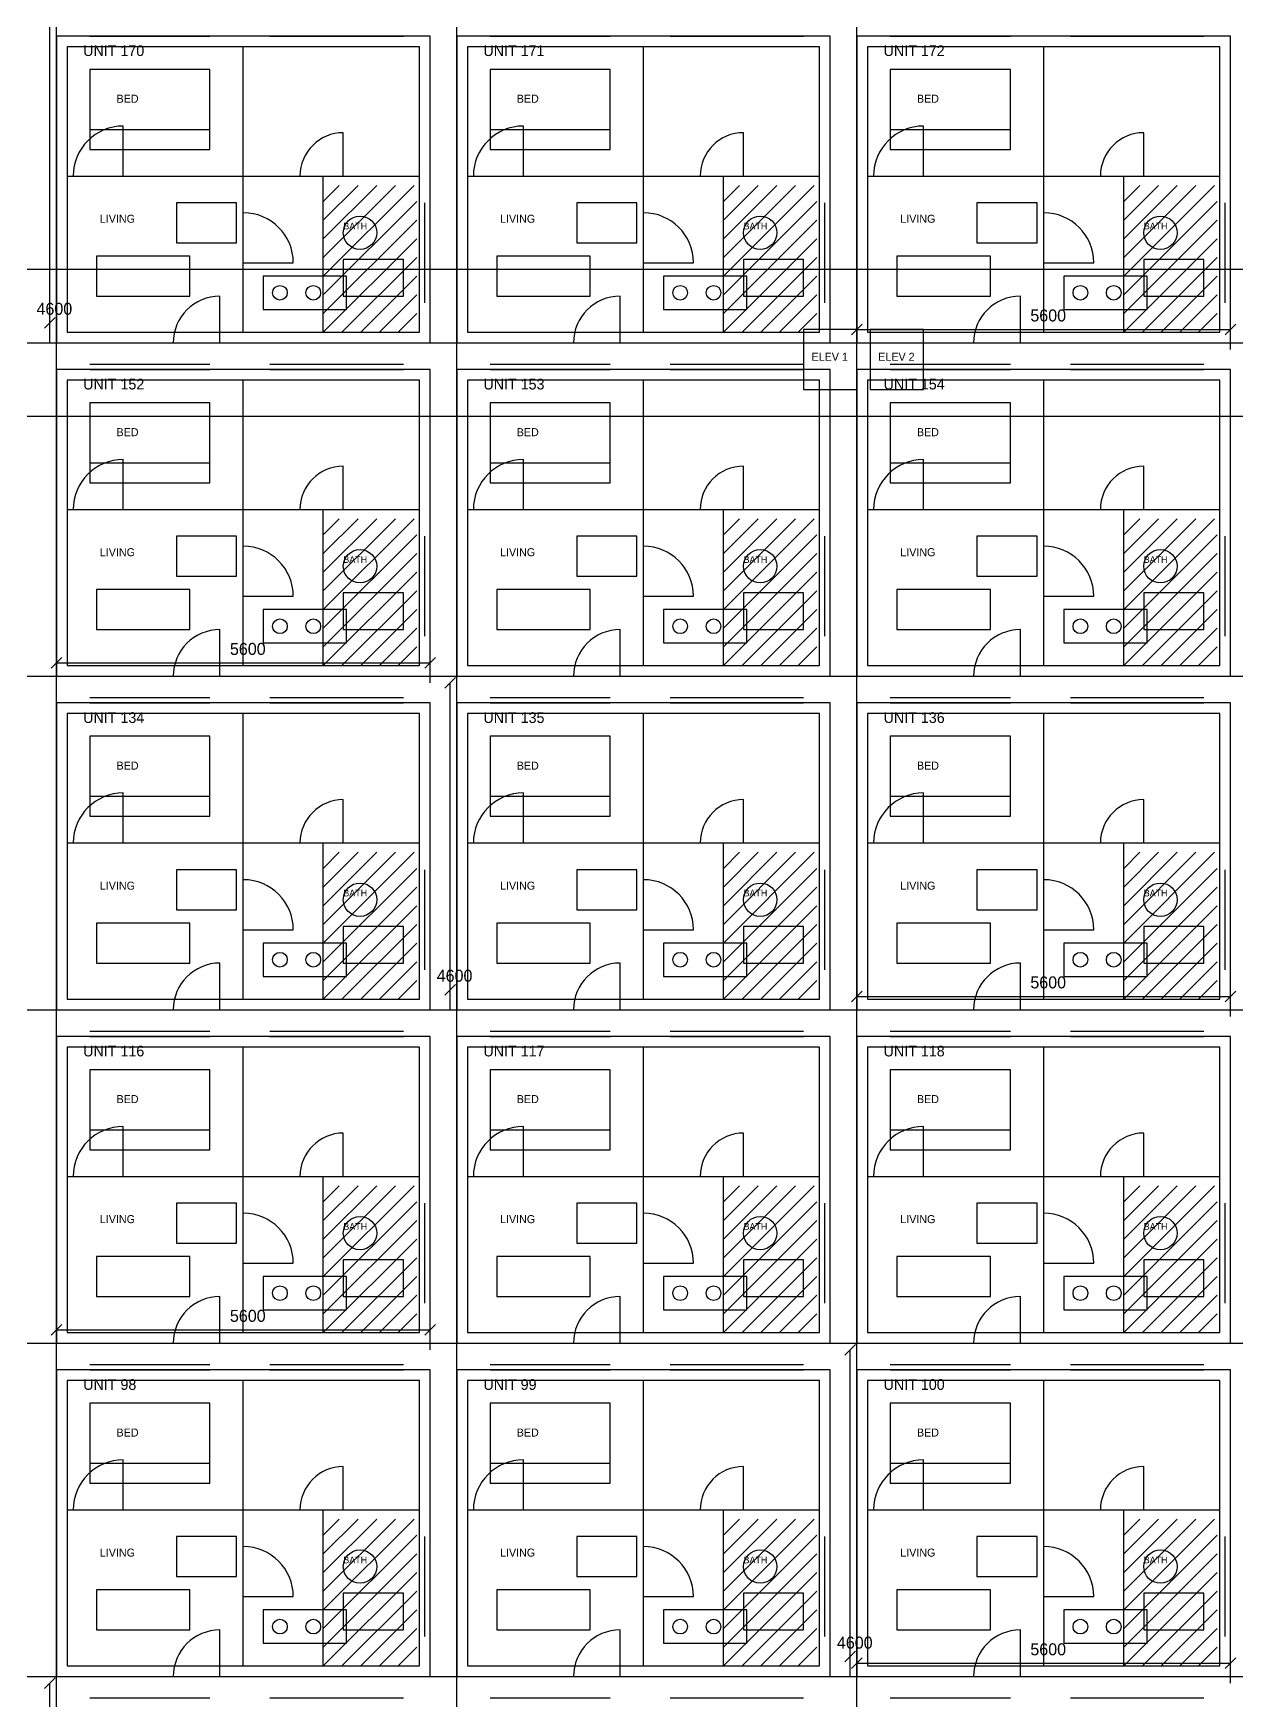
# Model space of a CAD drawing. Header units: millimetres. Extents: x -689 to 114080, y -500 to 99080.
# Drawn here: x 44653 to 62693, y 27640 to 52640 of the extents above; entities that cross this region are included whole.
import ezdxf

# ---------------------------------------------------------------- set-up
doc = ezdxf.new("R2010")
doc.units = ezdxf.units.MM
for name, color, linetype in [('CORE', 30, 'CONTINUOUS'), ('DIMENSIONS', 3, 'CONTINUOUS'), ('DOORS', 2, 'CONTINUOUS'), ('FURNITURE', 5, 'CONTINUOUS'), ('GRID', 8, 'CONTINUOUS'), ('HATCH_SIM', 9, 'CONTINUOUS'), ('TEXT', 6, 'CONTINUOUS'), ('WALLS', 7, 'CONTINUOUS'), ('WINDOWS', 4, 'CONTINUOUS')]:
    doc.layers.add(name, color=color, linetype=linetype)

msp = doc.modelspace()

# ---------------------------------------------------------------- linework, layer by layer
at = {"layer": 'CORE'}
for p, q in [((111500, 49100), (2500, 49100)), ((57000, 48200), (56200, 48200)), ((56200, 48200), (56200, 47300)), ((57000, 47300), (57000, 48200)), ((58000, 48200), (57200, 48200)), ((57200, 48200), (57200, 47300)), ((58000, 47300), (58000, 48200)), ((56200, 47300), (57000, 47300)), ((57200, 47300), (58000, 47300)), ((2500, 46900), (111500, 46900))]:
    msp.add_line(p, q, dxfattribs=at)
at = {"layer": 'DIMENSIONS'}
for p, q in [((44900, 48300), (44900, 52900)), ((44900, 52600), (44900, 52900)), ((44820, 48220), (44980, 48380)), ((44900, 48000), (44900, 48300)), ((56920, 48120), (57080, 48280)), ((62520, 48120), (62680, 48280)), ((57000, 48200), (62600, 48200)), ((57000, 47900), (57000, 48200)), ((62600, 47900), (62600, 48200)), ((44920, 43120), (45080, 43280)), ((50520, 43120), (50680, 43280)), ((45000, 43200), (50600, 43200)), ((45000, 42900), (45000, 43200)), ((50600, 42900), (50600, 43200)), ((50820, 42820), (50980, 42980)), ((50900, 38300), (50900, 42900)), ((50900, 42600), (50900, 42900)), ((50820, 38220), (50980, 38380)), ((50900, 38000), (50900, 38300)), ((56920, 38120), (57080, 38280)), ((62520, 38120), (62680, 38280)), ((57000, 38200), (62600, 38200)), ((57000, 37900), (57000, 38200)), ((62600, 37900), (62600, 38200)), ((44920, 33120), (45080, 33280)), ((50520, 33120), (50680, 33280)), ((45000, 33200), (50600, 33200)), ((45000, 32900), (45000, 33200)), ((50600, 32900), (50600, 33200)), ((56820, 32820), (56980, 32980)), ((56900, 28300), (56900, 32900)), ((56900, 32600), (56900, 32900)), ((56820, 28220), (56980, 28380)), ((56900, 28000), (56900, 28300)), ((56920, 28120), (57080, 28280)), ((62520, 28120), (62680, 28280)), ((57000, 28200), (62600, 28200)), ((57000, 27900), (57000, 28200)), ((62600, 27900), (62600, 28200)), ((44820, 27820), (44980, 27980)), ((44900, 23300), (44900, 27900)), ((44900, 27600), (44900, 27900))]:
    msp.add_line(p, q, dxfattribs=at)
at = {"layer": 'DOORS'}
for p, q in [((46000, 50500), (46000, 51250)), ((52000, 50500), (52000, 51250)), ((58000, 50500), (58000, 51250)), ((49300, 50500), (49300, 51150)), ((55300, 50500), (55300, 51150)), ((61300, 50500), (61300, 51150)), ((47800, 49200), (48550, 49200)), ((53800, 49200), (54550, 49200)), ((59800, 49200), (60550, 49200)), ((47450, 48000), (47450, 48700)), ((53450, 48000), (53450, 48700)), ((59450, 48000), (59450, 48700)), ((46000, 45500), (46000, 46250)), ((52000, 45500), (52000, 46250)), ((58000, 45500), (58000, 46250)), ((49300, 45500), (49300, 46150)), ((55300, 45500), (55300, 46150)), ((61300, 45500), (61300, 46150)), ((47800, 44200), (48550, 44200)), ((53800, 44200), (54550, 44200)), ((59800, 44200), (60550, 44200)), ((47450, 43000), (47450, 43700)), ((53450, 43000), (53450, 43700)), ((59450, 43000), (59450, 43700)), ((46000, 40500), (46000, 41250)), ((52000, 40500), (52000, 41250)), ((58000, 40500), (58000, 41250)), ((49300, 40500), (49300, 41150)), ((55300, 40500), (55300, 41150)), ((61300, 40500), (61300, 41150)), ((47800, 39200), (48550, 39200)), ((53800, 39200), (54550, 39200)), ((59800, 39200), (60550, 39200)), ((47450, 38000), (47450, 38700)), ((53450, 38000), (53450, 38700)), ((59450, 38000), (59450, 38700)), ((46000, 35500), (46000, 36250)), ((52000, 35500), (52000, 36250)), ((58000, 35500), (58000, 36250)), ((49300, 35500), (49300, 36150)), ((55300, 35500), (55300, 36150)), ((61300, 35500), (61300, 36150)), ((47800, 34200), (48550, 34200)), ((53800, 34200), (54550, 34200)), ((59800, 34200), (60550, 34200)), ((47450, 33000), (47450, 33700)), ((53450, 33000), (53450, 33700)), ((59450, 33000), (59450, 33700)), ((46000, 30500), (46000, 31250)), ((52000, 30500), (52000, 31250)), ((58000, 30500), (58000, 31250)), ((49300, 30500), (49300, 31150)), ((55300, 30500), (55300, 31150)), ((61300, 30500), (61300, 31150)), ((47800, 29200), (48550, 29200)), ((53800, 29200), (54550, 29200)), ((59800, 29200), (60550, 29200)), ((47450, 28000), (47450, 28700)), ((53450, 28000), (53450, 28700)), ((59450, 28000), (59450, 28700))]:
    msp.add_line(p, q, dxfattribs=at)
for centre, radius, start, end in [((46000, 50500), 750, 90, 180), ((52000, 50500), 750, 90, 180), ((58000, 50500), 750, 90, 180), ((49300, 50500), 650, 90, 180), ((55300, 50500), 650, 90, 180), ((61300, 50500), 650, 90, 180), ((47800, 49200), 750, 0, 90), ((53800, 49200), 750, 0, 90), ((59800, 49200), 750, 0, 90), ((47450, 48000), 700, 90, 180), ((53450, 48000), 700, 90, 180), ((59450, 48000), 700, 90, 180), ((46000, 45500), 750, 90, 180), ((52000, 45500), 750, 90, 180), ((58000, 45500), 750, 90, 180), ((49300, 45500), 650, 90, 180), ((55300, 45500), 650, 90, 180), ((61300, 45500), 650, 90, 180), ((47800, 44200), 750, 0, 90), ((53800, 44200), 750, 0, 90), ((59800, 44200), 750, 0, 90), ((47450, 43000), 700, 90, 180), ((53450, 43000), 700, 90, 180), ((59450, 43000), 700, 90, 180), ((46000, 40500), 750, 90, 180), ((52000, 40500), 750, 90, 180), ((58000, 40500), 750, 90, 180), ((49300, 40500), 650, 90, 180), ((55300, 40500), 650, 90, 180), ((61300, 40500), 650, 90, 180), ((47800, 39200), 750, 0, 90), ((53800, 39200), 750, 0, 90), ((59800, 39200), 750, 0, 90), ((47450, 38000), 700, 90, 180), ((53450, 38000), 700, 90, 180), ((59450, 38000), 700, 90, 180), ((46000, 35500), 750, 90, 180), ((52000, 35500), 750, 90, 180), ((58000, 35500), 750, 90, 180), ((49300, 35500), 650, 90, 180), ((55300, 35500), 650, 90, 180), ((61300, 35500), 650, 90, 180), ((47800, 34200), 750, 0, 90), ((53800, 34200), 750, 0, 90), ((59800, 34200), 750, 0, 90), ((47450, 33000), 700, 90, 180), ((53450, 33000), 700, 90, 180), ((59450, 33000), 700, 90, 180), ((46000, 30500), 750, 90, 180), ((52000, 30500), 750, 90, 180), ((58000, 30500), 750, 90, 180), ((49300, 30500), 650, 90, 180), ((55300, 30500), 650, 90, 180), ((61300, 30500), 650, 90, 180), ((47800, 29200), 750, 0, 90), ((53800, 29200), 750, 0, 90), ((59800, 29200), 750, 0, 90), ((47450, 28000), 700, 90, 180), ((53450, 28000), 700, 90, 180), ((59450, 28000), 700, 90, 180)]:
    msp.add_arc(centre, radius, start, end, dxfattribs=at)
at = {"layer": 'FURNITURE'}
for p, q in [((47300, 52100), (45500, 52100)), ((45500, 52100), (45500, 50900)), ((47300, 50900), (47300, 52100)), ((53300, 52100), (51500, 52100)), ((51500, 52100), (51500, 50900)), ((53300, 50900), (53300, 52100)), ((59300, 52100), (57500, 52100)), ((57500, 52100), (57500, 50900)), ((59300, 50900), (59300, 52100)), ((45500, 51200), (47300, 51200)), ((51500, 51200), (53300, 51200)), ((57500, 51200), (59300, 51200)), ((45500, 50900), (47300, 50900)), ((51500, 50900), (53300, 50900)), ((57500, 50900), (59300, 50900)), ((47700, 50100), (46800, 50100)), ((46800, 50100), (46800, 49500)), ((47700, 49500), (47700, 50100)), ((53700, 50100), (52800, 50100)), ((52800, 50100), (52800, 49500)), ((53700, 49500), (53700, 50100)), ((59700, 50100), (58800, 50100)), ((58800, 50100), (58800, 49500)), ((59700, 49500), (59700, 50100)), ((46800, 49500), (47700, 49500)), ((52800, 49500), (53700, 49500)), ((58800, 49500), (59700, 49500)), ((47000, 49300), (45600, 49300)), ((45600, 49300), (45600, 48700)), ((47000, 48700), (47000, 49300)), ((50200, 49250), (49300, 49250)), ((49300, 49250), (49300, 48700)), ((50200, 48700), (50200, 49250)), ((53000, 49300), (51600, 49300)), ((51600, 49300), (51600, 48700)), ((53000, 48700), (53000, 49300)), ((56200, 49250), (55300, 49250)), ((55300, 49250), (55300, 48700)), ((56200, 48700), (56200, 49250)), ((59000, 49300), (57600, 49300)), ((57600, 49300), (57600, 48700)), ((59000, 48700), (59000, 49300)), ((62200, 49250), (61300, 49250)), ((61300, 49250), (61300, 48700)), ((62200, 48700), (62200, 49250)), ((49350, 49000), (48100, 49000)), ((48100, 49000), (48100, 48500)), ((49350, 48500), (49350, 49000)), ((55350, 49000), (54100, 49000)), ((54100, 49000), (54100, 48500)), ((55350, 48500), (55350, 49000)), ((61350, 49000), (60100, 49000)), ((60100, 49000), (60100, 48500)), ((61350, 48500), (61350, 49000)), ((45600, 48700), (47000, 48700)), ((48100, 48500), (49350, 48500)), ((49300, 48700), (50200, 48700)), ((51600, 48700), (53000, 48700)), ((54100, 48500), (55350, 48500)), ((55300, 48700), (56200, 48700)), ((57600, 48700), (59000, 48700)), ((60100, 48500), (61350, 48500)), ((61300, 48700), (62200, 48700)), ((47300, 47100), (45500, 47100)), ((45500, 47100), (45500, 45900)), ((47300, 45900), (47300, 47100)), ((53300, 47100), (51500, 47100)), ((51500, 47100), (51500, 45900)), ((53300, 45900), (53300, 47100)), ((59300, 47100), (57500, 47100)), ((57500, 47100), (57500, 45900)), ((59300, 45900), (59300, 47100)), ((45500, 46200), (47300, 46200)), ((51500, 46200), (53300, 46200)), ((57500, 46200), (59300, 46200)), ((45500, 45900), (47300, 45900)), ((51500, 45900), (53300, 45900)), ((57500, 45900), (59300, 45900)), ((47700, 45100), (46800, 45100)), ((46800, 45100), (46800, 44500)), ((47700, 44500), (47700, 45100)), ((53700, 45100), (52800, 45100)), ((52800, 45100), (52800, 44500)), ((53700, 44500), (53700, 45100)), ((59700, 45100), (58800, 45100)), ((58800, 45100), (58800, 44500)), ((59700, 44500), (59700, 45100)), ((46800, 44500), (47700, 44500)), ((52800, 44500), (53700, 44500)), ((58800, 44500), (59700, 44500)), ((47000, 44300), (45600, 44300)), ((45600, 44300), (45600, 43700)), ((47000, 43700), (47000, 44300)), ((50200, 44250), (49300, 44250)), ((49300, 44250), (49300, 43700)), ((50200, 43700), (50200, 44250)), ((53000, 44300), (51600, 44300)), ((51600, 44300), (51600, 43700)), ((53000, 43700), (53000, 44300)), ((56200, 44250), (55300, 44250)), ((55300, 44250), (55300, 43700)), ((56200, 43700), (56200, 44250)), ((59000, 44300), (57600, 44300)), ((57600, 44300), (57600, 43700)), ((59000, 43700), (59000, 44300)), ((62200, 44250), (61300, 44250)), ((61300, 44250), (61300, 43700)), ((62200, 43700), (62200, 44250)), ((49350, 44000), (48100, 44000)), ((48100, 44000), (48100, 43500)), ((49350, 43500), (49350, 44000)), ((55350, 44000), (54100, 44000)), ((54100, 44000), (54100, 43500)), ((55350, 43500), (55350, 44000)), ((61350, 44000), (60100, 44000)), ((60100, 44000), (60100, 43500)), ((61350, 43500), (61350, 44000)), ((45600, 43700), (47000, 43700)), ((48100, 43500), (49350, 43500)), ((49300, 43700), (50200, 43700)), ((51600, 43700), (53000, 43700)), ((54100, 43500), (55350, 43500)), ((55300, 43700), (56200, 43700)), ((57600, 43700), (59000, 43700)), ((60100, 43500), (61350, 43500)), ((61300, 43700), (62200, 43700)), ((47300, 42100), (45500, 42100)), ((45500, 42100), (45500, 40900)), ((47300, 40900), (47300, 42100)), ((53300, 42100), (51500, 42100)), ((51500, 42100), (51500, 40900)), ((53300, 40900), (53300, 42100)), ((59300, 42100), (57500, 42100)), ((57500, 42100), (57500, 40900)), ((59300, 40900), (59300, 42100)), ((45500, 41200), (47300, 41200)), ((51500, 41200), (53300, 41200)), ((57500, 41200), (59300, 41200)), ((45500, 40900), (47300, 40900)), ((51500, 40900), (53300, 40900)), ((57500, 40900), (59300, 40900)), ((47700, 40100), (46800, 40100)), ((46800, 40100), (46800, 39500)), ((47700, 39500), (47700, 40100)), ((53700, 40100), (52800, 40100)), ((52800, 40100), (52800, 39500)), ((53700, 39500), (53700, 40100)), ((59700, 40100), (58800, 40100)), ((58800, 40100), (58800, 39500)), ((59700, 39500), (59700, 40100)), ((46800, 39500), (47700, 39500)), ((52800, 39500), (53700, 39500)), ((58800, 39500), (59700, 39500)), ((47000, 39300), (45600, 39300)), ((45600, 39300), (45600, 38700)), ((47000, 38700), (47000, 39300)), ((50200, 39250), (49300, 39250)), ((49300, 39250), (49300, 38700)), ((50200, 38700), (50200, 39250)), ((53000, 39300), (51600, 39300)), ((51600, 39300), (51600, 38700)), ((53000, 38700), (53000, 39300)), ((56200, 39250), (55300, 39250)), ((55300, 39250), (55300, 38700)), ((56200, 38700), (56200, 39250)), ((59000, 39300), (57600, 39300)), ((57600, 39300), (57600, 38700)), ((59000, 38700), (59000, 39300)), ((62200, 39250), (61300, 39250)), ((61300, 39250), (61300, 38700)), ((62200, 38700), (62200, 39250)), ((49350, 39000), (48100, 39000)), ((48100, 39000), (48100, 38500)), ((49350, 38500), (49350, 39000)), ((55350, 39000), (54100, 39000)), ((54100, 39000), (54100, 38500)), ((55350, 38500), (55350, 39000)), ((61350, 39000), (60100, 39000)), ((60100, 39000), (60100, 38500)), ((61350, 38500), (61350, 39000)), ((45600, 38700), (47000, 38700)), ((48100, 38500), (49350, 38500)), ((49300, 38700), (50200, 38700)), ((51600, 38700), (53000, 38700)), ((54100, 38500), (55350, 38500)), ((55300, 38700), (56200, 38700)), ((57600, 38700), (59000, 38700)), ((60100, 38500), (61350, 38500)), ((61300, 38700), (62200, 38700)), ((47300, 37100), (45500, 37100)), ((45500, 37100), (45500, 35900)), ((47300, 35900), (47300, 37100)), ((53300, 37100), (51500, 37100)), ((51500, 37100), (51500, 35900)), ((53300, 35900), (53300, 37100)), ((59300, 37100), (57500, 37100)), ((57500, 37100), (57500, 35900)), ((59300, 35900), (59300, 37100)), ((45500, 36200), (47300, 36200)), ((51500, 36200), (53300, 36200)), ((57500, 36200), (59300, 36200)), ((45500, 35900), (47300, 35900)), ((51500, 35900), (53300, 35900)), ((57500, 35900), (59300, 35900)), ((47700, 35100), (46800, 35100)), ((46800, 35100), (46800, 34500)), ((47700, 34500), (47700, 35100)), ((53700, 35100), (52800, 35100)), ((52800, 35100), (52800, 34500)), ((53700, 34500), (53700, 35100)), ((59700, 35100), (58800, 35100)), ((58800, 35100), (58800, 34500)), ((59700, 34500), (59700, 35100)), ((46800, 34500), (47700, 34500)), ((52800, 34500), (53700, 34500)), ((58800, 34500), (59700, 34500)), ((47000, 34300), (45600, 34300)), ((45600, 34300), (45600, 33700)), ((47000, 33700), (47000, 34300)), ((50200, 34250), (49300, 34250)), ((49300, 34250), (49300, 33700)), ((50200, 33700), (50200, 34250)), ((53000, 34300), (51600, 34300)), ((51600, 34300), (51600, 33700)), ((53000, 33700), (53000, 34300)), ((56200, 34250), (55300, 34250)), ((55300, 34250), (55300, 33700)), ((56200, 33700), (56200, 34250)), ((59000, 34300), (57600, 34300)), ((57600, 34300), (57600, 33700)), ((59000, 33700), (59000, 34300)), ((62200, 34250), (61300, 34250)), ((61300, 34250), (61300, 33700)), ((62200, 33700), (62200, 34250)), ((49350, 34000), (48100, 34000)), ((48100, 34000), (48100, 33500)), ((49350, 33500), (49350, 34000)), ((55350, 34000), (54100, 34000)), ((54100, 34000), (54100, 33500)), ((55350, 33500), (55350, 34000)), ((61350, 34000), (60100, 34000)), ((60100, 34000), (60100, 33500)), ((61350, 33500), (61350, 34000)), ((45600, 33700), (47000, 33700)), ((48100, 33500), (49350, 33500)), ((49300, 33700), (50200, 33700)), ((51600, 33700), (53000, 33700)), ((54100, 33500), (55350, 33500)), ((55300, 33700), (56200, 33700)), ((57600, 33700), (59000, 33700)), ((60100, 33500), (61350, 33500)), ((61300, 33700), (62200, 33700)), ((47300, 32100), (45500, 32100)), ((45500, 32100), (45500, 30900)), ((47300, 30900), (47300, 32100)), ((53300, 32100), (51500, 32100)), ((51500, 32100), (51500, 30900)), ((53300, 30900), (53300, 32100)), ((59300, 32100), (57500, 32100)), ((57500, 32100), (57500, 30900)), ((59300, 30900), (59300, 32100)), ((45500, 31200), (47300, 31200)), ((51500, 31200), (53300, 31200)), ((57500, 31200), (59300, 31200)), ((45500, 30900), (47300, 30900)), ((51500, 30900), (53300, 30900)), ((57500, 30900), (59300, 30900)), ((47700, 30100), (46800, 30100)), ((46800, 30100), (46800, 29500)), ((47700, 29500), (47700, 30100)), ((53700, 30100), (52800, 30100)), ((52800, 30100), (52800, 29500)), ((53700, 29500), (53700, 30100)), ((59700, 30100), (58800, 30100)), ((58800, 30100), (58800, 29500)), ((59700, 29500), (59700, 30100)), ((46800, 29500), (47700, 29500)), ((52800, 29500), (53700, 29500)), ((58800, 29500), (59700, 29500)), ((47000, 29300), (45600, 29300)), ((45600, 29300), (45600, 28700)), ((47000, 28700), (47000, 29300)), ((50200, 29250), (49300, 29250)), ((49300, 29250), (49300, 28700)), ((50200, 28700), (50200, 29250)), ((53000, 29300), (51600, 29300)), ((51600, 29300), (51600, 28700)), ((53000, 28700), (53000, 29300)), ((56200, 29250), (55300, 29250)), ((55300, 29250), (55300, 28700)), ((56200, 28700), (56200, 29250)), ((59000, 29300), (57600, 29300)), ((57600, 29300), (57600, 28700)), ((59000, 28700), (59000, 29300)), ((62200, 29250), (61300, 29250)), ((61300, 29250), (61300, 28700)), ((62200, 28700), (62200, 29250)), ((49350, 29000), (48100, 29000)), ((48100, 29000), (48100, 28500)), ((49350, 28500), (49350, 29000)), ((55350, 29000), (54100, 29000)), ((54100, 29000), (54100, 28500)), ((55350, 28500), (55350, 29000)), ((61350, 29000), (60100, 29000)), ((60100, 29000), (60100, 28500)), ((61350, 28500), (61350, 29000)), ((45600, 28700), (47000, 28700)), ((48100, 28500), (49350, 28500)), ((49300, 28700), (50200, 28700)), ((51600, 28700), (53000, 28700)), ((54100, 28500), (55350, 28500)), ((55300, 28700), (56200, 28700)), ((57600, 28700), (59000, 28700)), ((60100, 28500), (61350, 28500)), ((61300, 28700), (62200, 28700))]:
    msp.add_line(p, q, dxfattribs=at)
for centre, radius in [((49550, 49650), 250), ((55550, 49650), 250), ((61550, 49650), 250), ((48350, 48750), 110), ((48850, 48750), 110), ((54350, 48750), 110), ((54850, 48750), 110), ((60350, 48750), 110), ((60850, 48750), 110), ((49550, 44650), 250), ((55550, 44650), 250), ((61550, 44650), 250), ((48350, 43750), 110), ((48850, 43750), 110), ((54350, 43750), 110), ((54850, 43750), 110), ((60350, 43750), 110), ((60850, 43750), 110), ((49550, 39650), 250), ((55550, 39650), 250), ((61550, 39650), 250), ((48350, 38750), 110), ((48850, 38750), 110), ((54350, 38750), 110), ((54850, 38750), 110), ((60350, 38750), 110), ((60850, 38750), 110), ((49550, 34650), 250), ((55550, 34650), 250), ((61550, 34650), 250), ((48350, 33750), 110), ((48850, 33750), 110), ((54350, 33750), 110), ((54850, 33750), 110), ((60350, 33750), 110), ((60850, 33750), 110), ((49550, 29650), 250), ((55550, 29650), 250), ((61550, 29650), 250), ((48350, 28750), 110), ((48850, 28750), 110), ((54350, 28750), 110), ((54850, 28750), 110), ((60350, 28750), 110), ((60850, 28750), 110)]:
    msp.add_circle(centre, radius, dxfattribs=at)
at = {"layer": 'GRID'}
for p, q in [((45000, 500), (45000, 97700)), ((51000, 500), (51000, 97700)), ((57000, 500), (57000, 97700)), ((500, 48000), (113500, 48000)), ((500, 43000), (113500, 43000)), ((500, 38000), (113500, 38000)), ((500, 33000), (113500, 33000)), ((500, 28000), (113500, 28000))]:
    msp.add_line(p, q, dxfattribs=at)
at = {"layer": 'HATCH_SIM'}
for p, q in [((49000, 50120), (49240, 50360)), ((49000, 49840), (49520, 50360)), ((49000, 49560), (49800, 50360)), ((49000, 49280), (50080, 50360)), ((49000, 49000), (50360, 50360)), ((55000, 50120), (55240, 50360)), ((55000, 49840), (55520, 50360)), ((55000, 49560), (55800, 50360)), ((55000, 49280), (56080, 50360)), ((55000, 49000), (56360, 50360)), ((61000, 50120), (61240, 50360)), ((61000, 49840), (61520, 50360)), ((61000, 49560), (61800, 50360)), ((61000, 49280), (62080, 50360)), ((61000, 49000), (62360, 50360)), ((49000, 48720), (50400, 50120)), ((55000, 48720), (56400, 50120)), ((61000, 48720), (62400, 50120)), ((49000, 48440), (50400, 49840)), ((55000, 48440), (56400, 49840)), ((61000, 48440), (62400, 49840)), ((49000, 48160), (50400, 49560)), ((55000, 48160), (56400, 49560)), ((61000, 48160), (62400, 49560)), ((49280, 48160), (50400, 49280)), ((55280, 48160), (56400, 49280)), ((61280, 48160), (62400, 49280)), ((49560, 48160), (50400, 49000)), ((55560, 48160), (56400, 49000)), ((61560, 48160), (62400, 49000)), ((49840, 48160), (50400, 48720)), ((55840, 48160), (56400, 48720)), ((61840, 48160), (62400, 48720)), ((50120, 48160), (50400, 48440)), ((56120, 48160), (56400, 48440)), ((62120, 48160), (62400, 48440)), ((50400, 48160), (50400, 48160)), ((56400, 48160), (56400, 48160)), ((62400, 48160), (62400, 48160)), ((49000, 45120), (49240, 45360)), ((49000, 44840), (49520, 45360)), ((49000, 44560), (49800, 45360)), ((49000, 44280), (50080, 45360)), ((49000, 44000), (50360, 45360)), ((55000, 45120), (55240, 45360)), ((55000, 44840), (55520, 45360)), ((55000, 44560), (55800, 45360)), ((55000, 44280), (56080, 45360)), ((55000, 44000), (56360, 45360)), ((61000, 45120), (61240, 45360)), ((61000, 44840), (61520, 45360)), ((61000, 44560), (61800, 45360)), ((61000, 44280), (62080, 45360)), ((61000, 44000), (62360, 45360)), ((49000, 43720), (50400, 45120)), ((55000, 43720), (56400, 45120)), ((61000, 43720), (62400, 45120)), ((49000, 43440), (50400, 44840)), ((55000, 43440), (56400, 44840)), ((61000, 43440), (62400, 44840)), ((49000, 43160), (50400, 44560)), ((55000, 43160), (56400, 44560)), ((61000, 43160), (62400, 44560)), ((49280, 43160), (50400, 44280)), ((55280, 43160), (56400, 44280)), ((61280, 43160), (62400, 44280)), ((49560, 43160), (50400, 44000)), ((55560, 43160), (56400, 44000)), ((61560, 43160), (62400, 44000)), ((49840, 43160), (50400, 43720)), ((55840, 43160), (56400, 43720)), ((61840, 43160), (62400, 43720)), ((50120, 43160), (50400, 43440)), ((56120, 43160), (56400, 43440)), ((62120, 43160), (62400, 43440)), ((50400, 43160), (50400, 43160)), ((56400, 43160), (56400, 43160)), ((62400, 43160), (62400, 43160)), ((49000, 40120), (49240, 40360)), ((49000, 39840), (49520, 40360)), ((49000, 39560), (49800, 40360)), ((49000, 39280), (50080, 40360)), ((49000, 39000), (50360, 40360)), ((55000, 40120), (55240, 40360)), ((55000, 39840), (55520, 40360)), ((55000, 39560), (55800, 40360)), ((55000, 39280), (56080, 40360)), ((55000, 39000), (56360, 40360)), ((61000, 40120), (61240, 40360)), ((61000, 39840), (61520, 40360)), ((61000, 39560), (61800, 40360)), ((61000, 39280), (62080, 40360)), ((61000, 39000), (62360, 40360)), ((49000, 38720), (50400, 40120)), ((55000, 38720), (56400, 40120)), ((61000, 38720), (62400, 40120)), ((49000, 38440), (50400, 39840)), ((55000, 38440), (56400, 39840)), ((61000, 38440), (62400, 39840)), ((49000, 38160), (50400, 39560)), ((55000, 38160), (56400, 39560)), ((61000, 38160), (62400, 39560)), ((49280, 38160), (50400, 39280)), ((55280, 38160), (56400, 39280)), ((61280, 38160), (62400, 39280)), ((49560, 38160), (50400, 39000)), ((55560, 38160), (56400, 39000)), ((61560, 38160), (62400, 39000)), ((49840, 38160), (50400, 38720)), ((55840, 38160), (56400, 38720)), ((61840, 38160), (62400, 38720)), ((50120, 38160), (50400, 38440)), ((56120, 38160), (56400, 38440)), ((62120, 38160), (62400, 38440)), ((50400, 38160), (50400, 38160)), ((56400, 38160), (56400, 38160)), ((62400, 38160), (62400, 38160)), ((49000, 35120), (49240, 35360)), ((49000, 34840), (49520, 35360)), ((49000, 34560), (49800, 35360)), ((49000, 34280), (50080, 35360)), ((49000, 34000), (50360, 35360)), ((55000, 35120), (55240, 35360)), ((55000, 34840), (55520, 35360)), ((55000, 34560), (55800, 35360)), ((55000, 34280), (56080, 35360)), ((55000, 34000), (56360, 35360)), ((61000, 35120), (61240, 35360)), ((61000, 34840), (61520, 35360)), ((61000, 34560), (61800, 35360)), ((61000, 34280), (62080, 35360)), ((61000, 34000), (62360, 35360)), ((49000, 33720), (50400, 35120)), ((55000, 33720), (56400, 35120)), ((61000, 33720), (62400, 35120)), ((49000, 33440), (50400, 34840)), ((55000, 33440), (56400, 34840)), ((61000, 33440), (62400, 34840)), ((49000, 33160), (50400, 34560)), ((55000, 33160), (56400, 34560)), ((61000, 33160), (62400, 34560)), ((49280, 33160), (50400, 34280)), ((55280, 33160), (56400, 34280)), ((61280, 33160), (62400, 34280)), ((49560, 33160), (50400, 34000)), ((55560, 33160), (56400, 34000)), ((61560, 33160), (62400, 34000)), ((49840, 33160), (50400, 33720)), ((55840, 33160), (56400, 33720)), ((61840, 33160), (62400, 33720)), ((50120, 33160), (50400, 33440)), ((56120, 33160), (56400, 33440)), ((62120, 33160), (62400, 33440)), ((50400, 33160), (50400, 33160)), ((56400, 33160), (56400, 33160)), ((62400, 33160), (62400, 33160)), ((49000, 30120), (49240, 30360)), ((49000, 29840), (49520, 30360)), ((49000, 29560), (49800, 30360)), ((49000, 29280), (50080, 30360)), ((49000, 29000), (50360, 30360)), ((55000, 30120), (55240, 30360)), ((55000, 29840), (55520, 30360)), ((55000, 29560), (55800, 30360)), ((55000, 29280), (56080, 30360)), ((55000, 29000), (56360, 30360)), ((61000, 30120), (61240, 30360)), ((61000, 29840), (61520, 30360)), ((61000, 29560), (61800, 30360)), ((61000, 29280), (62080, 30360)), ((61000, 29000), (62360, 30360)), ((49000, 28720), (50400, 30120)), ((55000, 28720), (56400, 30120)), ((61000, 28720), (62400, 30120)), ((49000, 28440), (50400, 29840)), ((55000, 28440), (56400, 29840)), ((61000, 28440), (62400, 29840)), ((49000, 28160), (50400, 29560)), ((55000, 28160), (56400, 29560)), ((61000, 28160), (62400, 29560)), ((49280, 28160), (50400, 29280)), ((55280, 28160), (56400, 29280)), ((61280, 28160), (62400, 29280)), ((49560, 28160), (50400, 29000)), ((55560, 28160), (56400, 29000)), ((61560, 28160), (62400, 29000)), ((49840, 28160), (50400, 28720)), ((55840, 28160), (56400, 28720)), ((61840, 28160), (62400, 28720)), ((50120, 28160), (50400, 28440)), ((56120, 28160), (56400, 28440)), ((62120, 28160), (62400, 28440)), ((50400, 28160), (50400, 28160)), ((56400, 28160), (56400, 28160)), ((62400, 28160), (62400, 28160))]:
    msp.add_line(p, q, dxfattribs=at)
at = {"layer": 'WALLS'}
for p, q in [((50600, 52600), (45000, 52600)), ((45000, 52600), (45000, 48000)), ((50600, 48000), (50600, 52600)), ((56600, 52600), (51000, 52600)), ((51000, 52600), (51000, 48000)), ((56600, 48000), (56600, 52600)), ((62600, 52600), (57000, 52600)), ((57000, 52600), (57000, 48000)), ((62600, 48000), (62600, 52600)), ((50440, 52440), (45160, 52440)), ((45160, 52440), (45160, 48160)), ((47800, 48160), (47800, 52440)), ((50440, 48160), (50440, 52440)), ((56440, 52440), (51160, 52440)), ((51160, 52440), (51160, 48160)), ((53800, 48160), (53800, 52440)), ((56440, 48160), (56440, 52440)), ((62440, 52440), (57160, 52440)), ((57160, 52440), (57160, 48160)), ((59800, 48160), (59800, 52440)), ((62440, 48160), (62440, 52440)), ((45160, 50500), (50440, 50500)), ((49000, 48160), (49000, 50500)), ((51160, 50500), (56440, 50500)), ((55000, 48160), (55000, 50500)), ((57160, 50500), (62440, 50500)), ((61000, 48160), (61000, 50500)), ((45000, 48000), (50600, 48000)), ((45160, 48160), (50440, 48160)), ((51000, 48000), (56600, 48000)), ((51160, 48160), (56440, 48160)), ((57000, 48000), (62600, 48000)), ((57160, 48160), (62440, 48160)), ((50600, 47600), (45000, 47600)), ((45000, 47600), (45000, 43000)), ((50600, 43000), (50600, 47600)), ((56600, 47600), (51000, 47600)), ((51000, 47600), (51000, 43000)), ((56600, 43000), (56600, 47600)), ((62600, 47600), (57000, 47600)), ((57000, 47600), (57000, 43000)), ((62600, 43000), (62600, 47600)), ((50440, 47440), (45160, 47440)), ((45160, 47440), (45160, 43160)), ((47800, 43160), (47800, 47440)), ((50440, 43160), (50440, 47440)), ((56440, 47440), (51160, 47440)), ((51160, 47440), (51160, 43160)), ((53800, 43160), (53800, 47440)), ((56440, 43160), (56440, 47440)), ((62440, 47440), (57160, 47440)), ((57160, 47440), (57160, 43160)), ((59800, 43160), (59800, 47440)), ((62440, 43160), (62440, 47440)), ((45160, 45500), (50440, 45500)), ((49000, 43160), (49000, 45500)), ((51160, 45500), (56440, 45500)), ((55000, 43160), (55000, 45500)), ((57160, 45500), (62440, 45500)), ((61000, 43160), (61000, 45500)), ((45000, 43000), (50600, 43000)), ((45160, 43160), (50440, 43160)), ((51000, 43000), (56600, 43000)), ((51160, 43160), (56440, 43160)), ((57000, 43000), (62600, 43000)), ((57160, 43160), (62440, 43160)), ((50600, 42600), (45000, 42600)), ((45000, 42600), (45000, 38000)), ((50600, 38000), (50600, 42600)), ((56600, 42600), (51000, 42600)), ((51000, 42600), (51000, 38000)), ((56600, 38000), (56600, 42600)), ((62600, 42600), (57000, 42600)), ((57000, 42600), (57000, 38000)), ((62600, 38000), (62600, 42600)), ((50440, 42440), (45160, 42440)), ((45160, 42440), (45160, 38160)), ((47800, 38160), (47800, 42440)), ((50440, 38160), (50440, 42440)), ((56440, 42440), (51160, 42440)), ((51160, 42440), (51160, 38160)), ((53800, 38160), (53800, 42440)), ((56440, 38160), (56440, 42440)), ((62440, 42440), (57160, 42440)), ((57160, 42440), (57160, 38160)), ((59800, 38160), (59800, 42440)), ((62440, 38160), (62440, 42440)), ((45160, 40500), (50440, 40500)), ((49000, 38160), (49000, 40500)), ((51160, 40500), (56440, 40500)), ((55000, 38160), (55000, 40500)), ((57160, 40500), (62440, 40500)), ((61000, 38160), (61000, 40500)), ((45000, 38000), (50600, 38000)), ((45160, 38160), (50440, 38160)), ((51000, 38000), (56600, 38000)), ((51160, 38160), (56440, 38160)), ((57000, 38000), (62600, 38000)), ((57160, 38160), (62440, 38160)), ((50600, 37600), (45000, 37600)), ((45000, 37600), (45000, 33000)), ((50600, 33000), (50600, 37600)), ((56600, 37600), (51000, 37600)), ((51000, 37600), (51000, 33000)), ((56600, 33000), (56600, 37600)), ((62600, 37600), (57000, 37600)), ((57000, 37600), (57000, 33000)), ((62600, 33000), (62600, 37600)), ((50440, 37440), (45160, 37440)), ((45160, 37440), (45160, 33160)), ((47800, 33160), (47800, 37440)), ((50440, 33160), (50440, 37440)), ((56440, 37440), (51160, 37440)), ((51160, 37440), (51160, 33160)), ((53800, 33160), (53800, 37440)), ((56440, 33160), (56440, 37440)), ((62440, 37440), (57160, 37440)), ((57160, 37440), (57160, 33160)), ((59800, 33160), (59800, 37440)), ((62440, 33160), (62440, 37440)), ((45160, 35500), (50440, 35500)), ((49000, 33160), (49000, 35500)), ((51160, 35500), (56440, 35500)), ((55000, 33160), (55000, 35500)), ((57160, 35500), (62440, 35500)), ((61000, 33160), (61000, 35500)), ((45000, 33000), (50600, 33000)), ((45160, 33160), (50440, 33160)), ((51000, 33000), (56600, 33000)), ((51160, 33160), (56440, 33160)), ((57000, 33000), (62600, 33000)), ((57160, 33160), (62440, 33160)), ((50600, 32600), (45000, 32600)), ((45000, 32600), (45000, 28000)), ((50600, 28000), (50600, 32600)), ((56600, 32600), (51000, 32600)), ((51000, 32600), (51000, 28000)), ((56600, 28000), (56600, 32600)), ((62600, 32600), (57000, 32600)), ((57000, 32600), (57000, 28000)), ((62600, 28000), (62600, 32600)), ((50440, 32440), (45160, 32440)), ((45160, 32440), (45160, 28160)), ((47800, 28160), (47800, 32440)), ((50440, 28160), (50440, 32440)), ((56440, 32440), (51160, 32440)), ((51160, 32440), (51160, 28160)), ((53800, 28160), (53800, 32440)), ((56440, 28160), (56440, 32440)), ((62440, 32440), (57160, 32440)), ((57160, 32440), (57160, 28160)), ((59800, 28160), (59800, 32440)), ((62440, 28160), (62440, 32440)), ((45160, 30500), (50440, 30500)), ((49000, 28160), (49000, 30500)), ((51160, 30500), (56440, 30500)), ((55000, 28160), (55000, 30500)), ((57160, 30500), (62440, 30500)), ((61000, 28160), (61000, 30500)), ((45000, 28000), (50600, 28000)), ((45160, 28160), (50440, 28160)), ((51000, 28000), (56600, 28000)), ((51160, 28160), (56440, 28160)), ((57000, 28000), (62600, 28000)), ((57160, 28160), (62440, 28160))]:
    msp.add_line(p, q, dxfattribs=at)
at = {"layer": 'WINDOWS'}
for p, q in [((45500, 52600), (47300, 52600)), ((48200, 52600), (50200, 52600)), ((51500, 52600), (53300, 52600)), ((54200, 52600), (56200, 52600)), ((57500, 52600), (59300, 52600)), ((60200, 52600), (62200, 52600)), ((50520, 48600), (50520, 50100)), ((50600, 48600), (50600, 50100)), ((56520, 48600), (56520, 50100)), ((56600, 48600), (56600, 50100)), ((62520, 48600), (62520, 50100)), ((62600, 48600), (62600, 50100)), ((45500, 47680), (47300, 47680)), ((45500, 47600), (47300, 47600)), ((48200, 47680), (50200, 47680)), ((48200, 47600), (50200, 47600)), ((51500, 47680), (53300, 47680)), ((51500, 47600), (53300, 47600)), ((54200, 47680), (56200, 47680)), ((54200, 47600), (56200, 47600)), ((57500, 47680), (59300, 47680)), ((57500, 47600), (59300, 47600)), ((60200, 47680), (62200, 47680)), ((60200, 47600), (62200, 47600)), ((50520, 43600), (50520, 45100)), ((50600, 43600), (50600, 45100)), ((56520, 43600), (56520, 45100)), ((56600, 43600), (56600, 45100)), ((62520, 43600), (62520, 45100)), ((62600, 43600), (62600, 45100)), ((45500, 42680), (47300, 42680)), ((45500, 42600), (47300, 42600)), ((48200, 42680), (50200, 42680)), ((48200, 42600), (50200, 42600)), ((51500, 42680), (53300, 42680)), ((51500, 42600), (53300, 42600)), ((54200, 42680), (56200, 42680)), ((54200, 42600), (56200, 42600)), ((57500, 42680), (59300, 42680)), ((57500, 42600), (59300, 42600)), ((60200, 42680), (62200, 42680)), ((60200, 42600), (62200, 42600)), ((50520, 38600), (50520, 40100)), ((50600, 38600), (50600, 40100)), ((56520, 38600), (56520, 40100)), ((56600, 38600), (56600, 40100)), ((62520, 38600), (62520, 40100)), ((62600, 38600), (62600, 40100)), ((45500, 37680), (47300, 37680)), ((45500, 37600), (47300, 37600)), ((48200, 37680), (50200, 37680)), ((48200, 37600), (50200, 37600)), ((51500, 37680), (53300, 37680)), ((51500, 37600), (53300, 37600)), ((54200, 37680), (56200, 37680)), ((54200, 37600), (56200, 37600)), ((57500, 37680), (59300, 37680)), ((57500, 37600), (59300, 37600)), ((60200, 37680), (62200, 37680)), ((60200, 37600), (62200, 37600)), ((50520, 33600), (50520, 35100)), ((50600, 33600), (50600, 35100)), ((56520, 33600), (56520, 35100)), ((56600, 33600), (56600, 35100)), ((62520, 33600), (62520, 35100)), ((62600, 33600), (62600, 35100)), ((45500, 32680), (47300, 32680)), ((45500, 32600), (47300, 32600)), ((48200, 32680), (50200, 32680)), ((48200, 32600), (50200, 32600)), ((51500, 32680), (53300, 32680)), ((51500, 32600), (53300, 32600)), ((54200, 32680), (56200, 32680)), ((54200, 32600), (56200, 32600)), ((57500, 32680), (59300, 32680)), ((57500, 32600), (59300, 32600)), ((60200, 32680), (62200, 32680)), ((60200, 32600), (62200, 32600)), ((50520, 28600), (50520, 30100)), ((50600, 28600), (50600, 30100)), ((56520, 28600), (56520, 30100)), ((56600, 28600), (56600, 30100)), ((62520, 28600), (62520, 30100)), ((62600, 28600), (62600, 30100)), ((45500, 27680), (47300, 27680)), ((48200, 27680), (50200, 27680)), ((51500, 27680), (53300, 27680)), ((54200, 27680), (56200, 27680)), ((57500, 27680), (59300, 27680)), ((60200, 27680), (62200, 27680))]:
    msp.add_line(p, q, dxfattribs=at)

# ---------------------------------------------------------------- texts
at = {"layer": 'DIMENSIONS'}
for s, p in [('4600', (44700, 48420)), ('5600', (59600, 48320)), ('5600', (47600, 43320)), ('4600', (50700, 38420)), ('5600', (59600, 38320)), ('5600', (47600, 33320)), ('4600', (56700, 28420)), ('5600', (59600, 28320))]:
    msp.add_text(s, height=180, dxfattribs=at).set_placement(p)
at = {"layer": 'TEXT'}
for s, height, p in [('UNIT 170', 160, (45400, 52300)), ('UNIT 171', 160, (51400, 52300)), ('UNIT 172', 160, (57400, 52300)), ('BED', 120, (45900, 51600)), ('BED', 120, (51900, 51600)), ('BED', 120, (57900, 51600)), ('LIVING', 120, (45650, 49800)), ('BATH', 100, (49300, 49700)), ('LIVING', 120, (51650, 49800)), ('BATH', 100, (55300, 49700)), ('LIVING', 120, (57650, 49800)), ('BATH', 100, (61300, 49700)), ('ELEV 1', 120, (56320, 47730)), ('ELEV 2', 120, (57320, 47730)), ('UNIT 152', 160, (45400, 47300)), ('UNIT 153', 160, (51400, 47300)), ('UNIT 154', 160, (57400, 47300)), ('BED', 120, (45900, 46600)), ('BED', 120, (51900, 46600)), ('BED', 120, (57900, 46600)), ('LIVING', 120, (45650, 44800)), ('BATH', 100, (49300, 44700)), ('LIVING', 120, (51650, 44800)), ('BATH', 100, (55300, 44700)), ('LIVING', 120, (57650, 44800)), ('BATH', 100, (61300, 44700)), ('UNIT 134', 160, (45400, 42300)), ('UNIT 135', 160, (51400, 42300)), ('UNIT 136', 160, (57400, 42300)), ('BED', 120, (45900, 41600)), ('BED', 120, (51900, 41600)), ('BED', 120, (57900, 41600)), ('LIVING', 120, (45650, 39800)), ('BATH', 100, (49300, 39700)), ('LIVING', 120, (51650, 39800)), ('BATH', 100, (55300, 39700)), ('LIVING', 120, (57650, 39800)), ('BATH', 100, (61300, 39700)), ('UNIT 116', 160, (45400, 37300)), ('UNIT 117', 160, (51400, 37300)), ('UNIT 118', 160, (57400, 37300)), ('BED', 120, (45900, 36600)), ('BED', 120, (51900, 36600)), ('BED', 120, (57900, 36600)), ('LIVING', 120, (45650, 34800)), ('BATH', 100, (49300, 34700)), ('LIVING', 120, (51650, 34800)), ('BATH', 100, (55300, 34700)), ('LIVING', 120, (57650, 34800)), ('BATH', 100, (61300, 34700)), ('UNIT 98', 160, (45400, 32300)), ('UNIT 99', 160, (51400, 32300)), ('UNIT 100', 160, (57400, 32300)), ('BED', 120, (45900, 31600)), ('BED', 120, (51900, 31600)), ('BED', 120, (57900, 31600)), ('LIVING', 120, (45650, 29800)), ('BATH', 100, (49300, 29700)), ('LIVING', 120, (51650, 29800)), ('BATH', 100, (55300, 29700)), ('LIVING', 120, (57650, 29800)), ('BATH', 100, (61300, 29700))]:
    msp.add_text(s, height=height, dxfattribs=at).set_placement(p)

doc.saveas('drawing.dxf')
